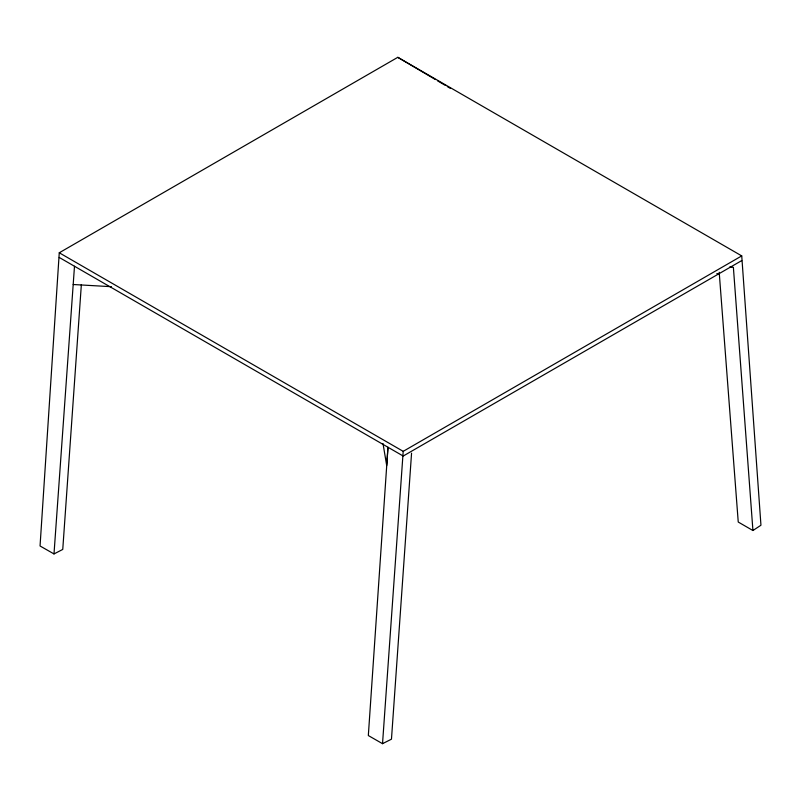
<?xml version="1.0" encoding="UTF-8"?>
<svg xmlns="http://www.w3.org/2000/svg" width="801" height="801" viewBox="0 0 801 801"><rect width="100%" height="100%" fill="white"/><g stroke="black" fill="none" stroke-linecap="round" stroke-linejoin="round"><path stroke-width="1.2" d="M719.198 272.24L738.242 522.042L752.93 530.522L760.95 525.226L741.736 255.899L397.797 57.322L59.264 252.776L40.05 545.982L53.997 553.932L62.758 549.426L81.362 284.535M53.997 553.932L74.493 266.252M411.564 453.176L391.469 739.173L382.528 743.678L368.33 735.548L387.974 447.248L386.703 465.571L383.008 443.574M382.528 743.678L403.203 451.343L59.264 252.776M403.203 451.343L741.736 255.899M741.736 260.585L403.203 456.039L59.264 257.461M716.805 273.642L719.278 273.552M73.191 284.515L111.469 286.698M729.651 267.043L733.386 267.364L752.93 530.522M397.797 57.322L435.414 79.549M437.556 80.821L445.086 85.266M447.238 86.538L450.462 88.45"/></g></svg>
